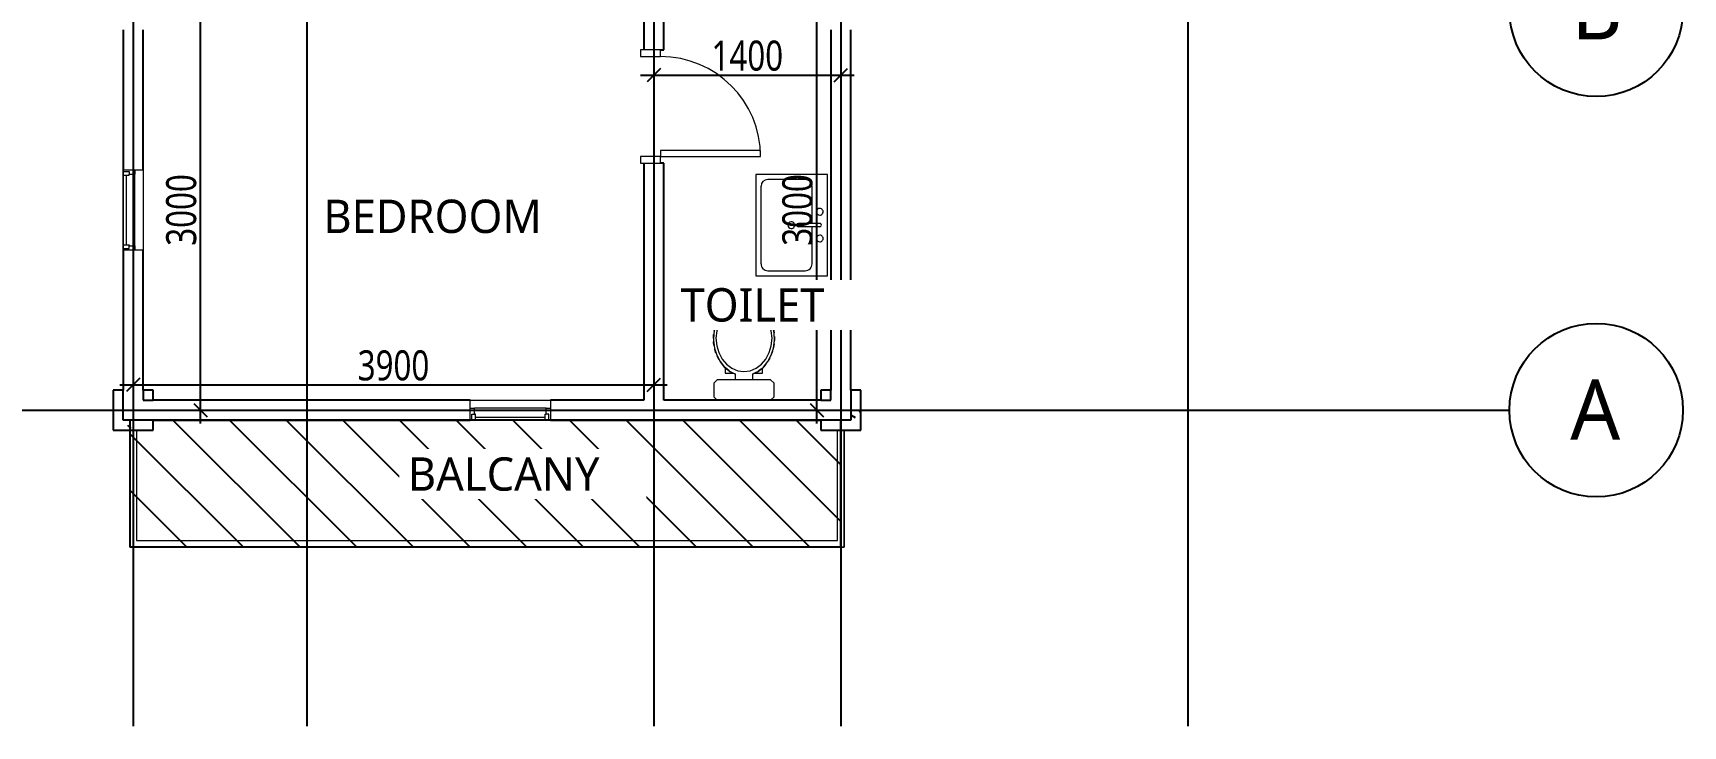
# Model space of a CAD drawing. Header units: millimetres. Extents: x 5566 to 87041, y 4768 to 57472.
# Drawn here: x 42503 to 54861, y 23200 to 28393 of the extents above; entities that cross this region are included whole.
import ezdxf

# ---------------------------------------------------------------- set-up
doc = ezdxf.new("R2010")
doc.units = ezdxf.units.MM
doc.layers.get('0').update_dxf_attribs({"color": 250})
doc.layers.get('Defpoints').update_dxf_attribs({"color": 255})
for name, color, linetype, lineweight in [('A-DOOR', 255, 'Continuous', 15), ('A-DOOR-FRAM', 255, 'Continuous', 18), ('A-FLOR-HRAL', 255, 'Continuous', 9), ('A-GLAZ', 255, 'Continuous', 15), ('P-SANR-FIXT', 255, 'Continuous', 9)]:
    doc.layers.add(name, color=color, linetype=linetype, lineweight=lineweight)
doc.styles.add('Trebuchet MS_1', font='trebuc.ttf', dxfattribs={"height": 450})
doc.styles.add('Trebuchet MS_3', font='trebuc.ttf', dxfattribs={"height": 450})
doc.styles.add('Trebuchet MS_4', font='trebuc.ttf', dxfattribs={"width": 0.8, "height": 225})
doc.dimstyles.new('Linear_-_2_25mm_Trebuchet_MS', dxfattribs={"dimscale": 304.8, "dimtxt": 231.963954, "dimasz": 0.328084, "dimexe": 0.492126, "dimexo": 0.492126, "dimgap": 0.098425, "dimtad": 1, "dimdec": 0, "dimzin": 0, "dimdsep": 46, "dimtxsty": 'Trebuchet MS_4', "dimblk1": 'OBLIQUE', "dimblk2": 'OBLIQUE', "dimsah": 1, "dimcen": 0.09, "dimdle": 0.328084, "dimazin": 0, "dimtfac": 1, "dimtdec": 4, "dimtix": 1, "dimtmove": 0, "dimatfit": 3, "dimfxl": 1, "dimtvp": 1, "dimtolj": 1, "dimtzin": 0, "dimarcsym": 2})
pattern_1 = [(50, (41522.4, 27944.3), (728.737, -63.756), [76.2, -838.2]), (355, (41522.4, 27944.3), (-140.97, 764.23), [60.96, -670.56]), (100.451, (41583.1, 27939), (587.77, 700.47), [64.76, -712.36]), (46.184, (41522.4, 28147.5), (1084.32, -168.17), [114.3, -1257.3]), (96.636, (41612.7, 28133.5), (949.61, 989.71), [97.14, -1068.54]), (351.184, (41522.4, 28147.5), (949.62, 989.7), [91.44, -1005.84]), (21, (41624, 28096.7), (606.46, -409.06), [76.2, -838.2]), (326, (41624, 28096.7), (247.21, 736.75), [60.96, -670.56]), (71.451, (41674.5, 28062.6), (853.67, 327.685), [64.76, -712.36]), (37.5, (41522.4, 27944.3), (12.355, 338.22), [33.528, -628.904, 33.528, -647.192, -673.1]), (37.5, (41522.4, 27944.3), (12.355, 338.22), [-1343.152, 33.528, -639.572]), (7.5, (41522.4, 27944.3), (267.279, 400.722), [33.528, -354.584, 33.528, -613.664, -256.54]), (7.5, (41522.4, 27944.3), (267.279, 400.722), [-1035.304, 33.528, -223.012]), (327.5, (41295.82, 27944.3), (542.363, -22.915), [33.528, -220.472, 33.528, -758.952, -1051.56]), (327.5, (41295.82, 27944.3), (542.363, -22.915), [-1046.48, 33.528, -1018.032]), (317.5, (41194.2, 27944.3), (592.517, 101.707), [33.528, -296.672, 33.528, -492.76, -746.76]), (317.5, (41194.2, 27944.3), (592.517, 101.707), [-856.49, 33.53, -713.23])]

# ---------------------------------------------------------------- blocks, each defined once
blk = doc.blocks.new('M_Door-Passage-Single-Vision_Lite - 750 x 2000mm-1696654-L2 - Architectural')
at = {"layer": 'A-DOOR'}
for p, q in [((375, 806.35), (330, 806.35)), ((330, 806.35), (330, 56.35)), ((375, 56.35), (375, 806.35)), ((330, 56.35), (375, 56.35))]:
    blk.add_line(p, q, dxfattribs=at)
blk.add_arc((375, 56.35), 750, 90, 180, dxfattribs=at)
at = {"layer": 'A-DOOR-FRAM'}
for p, q in [((-375, 56.35), (-425, 56.35)), ((-425, 56.35), (-425, -93.65)), ((-375, -93.65), (-375, 56.35)), ((375, 56.35), (375, -93.65)), ((425, 56.35), (375, 56.35)), ((425, -93.65), (425, 56.35)), ((-425, -93.65), (-375, -93.65)), ((375, -93.65), (425, -93.65))]:
    blk.add_line(p, q, dxfattribs=at)
blk = doc.blocks.new('M_Window-Fixed - 600 x 900mm-1696655-L2 - Architectural')
at = {"layer": 'A-GLAZ'}
for p, q in [((-300, 75), (300, 75)), ((-300, -75), (-300, 75)), ((-261.9, 75), (-300, 75)), ((-287.3, 75), (-287.3, 30.55)), ((-287.3, 30.55), (-268.25, 30.55)), ((-261.9, 30.55), (-268.25, 30.55)), ((-268.25, 30.55), (-268.25, -13.9)), ((261.9, 75), (-261.9, 75)), ((-261.9, 75), (-261.9, 30.55)), ((261.9, 52.775), (-261.9, 52.775)), ((261.9, 75), (261.9, 30.55)), ((300, 75), (261.9, 75)), ((261.9, 30.55), (268.25, 30.55)), ((268.25, 30.55), (268.25, -13.9)), ((287.3, 30.55), (268.25, 30.55)), ((287.3, 75), (287.3, 30.55)), ((300, 75), (300, -75)), ((-268.25, -13.9), (-300, -13.9)), ((300, -75), (-300, -75)), ((-268.25, -13.9), (268.25, -13.9)), ((300, -13.9), (268.25, -13.9))]:
    blk.add_line(p, q, dxfattribs=at)
blk = doc.blocks.new('Top Rail Type - Top Rail_Internal_-1708427-L2 - Architectural')
at = {"layer": 'A-FLOR-HRAL'}
for p, q in [((1706, -3403), (1706, -2528)), ((1756, -2528), (1756, -3353)), ((7006, -3353), (7006, -2528)), ((7056, -2528), (7056, -3403)), ((7056, -3403), (1706, -3403)), ((1756, -3353), (7006, -3353))]:
    blk.add_line(p, q, dxfattribs=at)
blk = doc.blocks.new('Top Rail Type - Top Rail_Internal_-V4-L2 - Architectural')
at = {"layer": 'A-FLOR-HRAL'}
for p, q in [((1706, -2528), (1706, -3403)), ((1756, -2528), (1756, -3353)), ((7006, -3353), (7006, -2528)), ((7056, -3403), (7056, -2528)), ((1706, -3403), (7056, -3403)), ((1756, -3353), (7006, -3353))]:
    blk.add_line(p, q, dxfattribs=at)
blk = doc.blocks.new('M_Water Closet - Flush Tank - Private - 6_1 Lpf-1532501-L2 - Architectural')
at = {"layer": 'P-SANR-FIXT'}
for p, q in [((25, 225), (0, 200)), ((127, 225), (25, 225)), ((152, 200), (127, 225)), ((152, -200), (152, 200)), ((243, 140), (203, 140)), ((203, 140), (203, 80)), ((219, 110), (245, 142)), ((152, 63), (195, 63)), ((216, 110), (216, 106)), ((219, 110), (216, 110)), ((195, -64), (152, -64)), ((203, -80), (203, -140)), ((216, -106), (216, -110)), ((216, -110), (219, -110)), ((233, -129), (219, -110)), ((710, -107), (693, -131)), ((737, -46), (720, -90)), ((0, -200), (25, -225)), ((25, -225), (127, -225)), ((127, -225), (152, -200)), ((203, -140), (243, -140)), ((588, -205), (560, -214)), ((636, -180), (611, -194)), ((678, -147), (656, -166))]:
    blk.add_line(p, q, dxfattribs=at)
at = {"layer": 'P-SANR-FIXT', "flags": 128}
for points in [[(743, 0), (737, 46), (720, 91), (692, 132), (655, 167), (609, 195), (558, 215), (503, 226), (446, 228), (390, 220), (336, 204), (289, 178), (248, 146), (216, 107), (195, 63)], [(712, 0), (706, 47), (688, 91), (658, 131), (619, 164), (572, 189), (519, 204), (464, 210), (408, 204), (356, 189), (308, 164), (269, 131), (239, 91), (221, 47), (215, 0)], [(248, 146), (286, 176), (287, 177)], [(301, 186), (329, 200), (333, 202)], [(352, 210), (377, 217), (384, 219)], [(406, 224), (429, 227), (438, 228)], [(461, 229), (481, 228), (493, 227)], [(517, 224), (533, 221), (547, 218)], [(569, 212), (583, 207), (597, 201)], [(618, 190), (628, 185), (643, 175)], [(661, 162), (667, 156), (682, 143)], [(696, 127), (699, 122), (712, 104)], [(195, 63), (204, 85), (216, 106)], [(219, 110), (217, 108), (216, 106)], [(722, 88), (723, 84), (733, 59)], [(738, 45), (738, 43), (743, 0)], [(195, -64), (216, -107), (248, -146), (289, -178), (336, -204), (390, -220), (446, -228), (503, -226), (558, -215), (609, -195), (655, -167), (692, -132), (720, -91), (737, -46), (743, 0)], [(216, -106), (204, -85), (195, -64)], [(215, 0), (221, -47), (239, -91), (269, -131), (308, -164), (356, -189), (408, -204), (464, -210), (519, -204), (572, -189), (619, -164), (658, -131), (688, -91), (706, -47), (712, 0)], [(216, -106), (217, -108), (219, -110)], [(270, -165), (251, -148), (250, -147)], [(315, -193), (292, -180), (290, -179)], [(366, -214), (340, -205), (338, -204)], [(421, -226), (393, -221), (391, -221)], [(478, -228), (449, -228), (447, -228)], [(534, -221), (505, -226), (504, -226)]]:
    blk.add_lwpolyline(points, dxfattribs=at)
blk = doc.blocks.new('M_Sink Kitchen-Single - 760 x 535mm-1436930-L2 - Architectural')
at = {"layer": 'P-SANR-FIXT'}
for p, q in [((396, 270), (-364, 270)), ((-364, 270), (-364, -265)), ((396, -265), (396, 270)), ((3, 156), (-275, 156)), ((3, 213), (3, 53)), ((28, 213), (28, 53)), ((307, 156), (28, 156)), ((-326, 105), (-326, -176)), ((358, -176), (358, 105)), ((-275, -227), (307, -227)), ((-364, -265), (396, -265))]:
    blk.add_line(p, q, dxfattribs=at)
for centre, radius, start, end in [((-275, 105), 50.8, 90, 180), ((-84, 213), 25.4, 360, 180), ((-84, 213), 25.4, 180, 0), ((16, 213), 12.7, 360, 180), ((116, 213), 25.4, 360, 180), ((116, 213), 25.4, 180, 360), ((307, 105), 50.8, 360, 90), ((16, 0), 25.4, 360, 180), ((16, 0), 25.4, 180, 0), ((16, 53), 12.7, 180, 0), ((-275, -176), 50.8, 180, 270), ((307, -176), 50.8, 270, 0)]:
    blk.add_arc(centre, radius, start, end, dxfattribs=at)
blk = doc.blocks.new('Grid - M_Grid Head - Circle-50561-L2 - Architectural')
blk.add_circle((0, 0), 6.5)
blk = doc.blocks.new('_Oblique')
at = {"color": 0, "linetype": 'ByBlock', "lineweight": -2}
blk.add_line((-0.5, -0.5), (0.5, 0.5), dxfattribs=at)
blk = doc.blocks.new('*D445')
at = {"color": 0, "lineweight": -2, "transparency": 16777216}
for p, q in [((47053, 28077), (48653, 28077)), ((47153, 27998), (47153, 27927)), ((48553, 27998), (48553, 27927))]:
    blk.add_line(p, q, dxfattribs=at)
at = {"layer": 'Defpoints', "color": 0, "transparency": 16777216}
for p in [(47153, 28148), (48553, 28148), (48553, 28077)]:
    blk.add_point(p, dxfattribs=at)
at = {"color": 0, "lineweight": -2, "transparency": 16777216, "xscale": 100, "yscale": 100, "zscale": 100, "rotation": 180}
blk.add_blockref('_Oblique', (47153, 28077), dxfattribs=at)
at = {"color": 0, "lineweight": -2, "transparency": 16777216, "xscale": 100, "yscale": 100, "zscale": 100}
blk.add_blockref('_Oblique', (48553, 28077), dxfattribs=at)
at = {"color": 0, "transparency": 16777216, "insert": (47853, 28222), "char_height": 225, "width": 566.15, "attachment_point": 5, "style": 'Trebuchet MS_4'}
blk.add_mtext('\\A1;1400', dxfattribs=at)
blk = doc.blocks.new('*D446')
at = {"color": 0, "lineweight": -2, "transparency": 16777216}
for p, q in [((48374, 25467), (48374, 28667)), ((48453, 28567), (48524, 28567)), ((48453, 25567), (48524, 25567))]:
    blk.add_line(p, q, dxfattribs=at)
at = {"layer": 'Defpoints', "color": 0, "transparency": 16777216}
for p in [(48303, 28567), (48374, 28567), (48303, 25567)]:
    blk.add_point(p, dxfattribs=at)
at = {"color": 0, "lineweight": -2, "transparency": 16777216, "xscale": 100, "yscale": 100, "zscale": 100}
for p, rotation in [((48374, 28567), 90), ((48374, 25567), 270)]:
    blk.add_blockref('_Oblique', p, dxfattribs=dict(at, rotation=rotation))
at = {"color": 0, "transparency": 16777216, "insert": (48229, 27067), "char_height": 225, "width": 566.15, "attachment_point": 5, "rotation": 90, "style": 'Trebuchet MS_4'}
blk.add_mtext('\\A1;3000', dxfattribs=at)
blk = doc.blocks.new('*D447')
at = {"color": 0, "lineweight": -2, "transparency": 16777216}
for p, q in [((43153, 25756), (47253, 25756)), ((43253, 25677), (43253, 25606)), ((47153, 25677), (47153, 25606))]:
    blk.add_line(p, q, dxfattribs=at)
at = {"layer": 'Defpoints', "color": 0, "transparency": 16777216}
for p in [(43253, 25827), (47153, 25827), (47153, 25756)]:
    blk.add_point(p, dxfattribs=at)
at = {"color": 0, "lineweight": -2, "transparency": 16777216, "xscale": 100, "yscale": 100, "zscale": 100, "rotation": 180}
blk.add_blockref('_Oblique', (43253, 25756), dxfattribs=at)
at = {"color": 0, "lineweight": -2, "transparency": 16777216, "xscale": 100, "yscale": 100, "zscale": 100}
blk.add_blockref('_Oblique', (47153, 25756), dxfattribs=at)
at = {"color": 0, "transparency": 16777216, "insert": (45203, 25901), "char_height": 225, "width": 566.15, "attachment_point": 5, "style": 'Trebuchet MS_4'}
blk.add_mtext('\\A1;3900', dxfattribs=at)
blk = doc.blocks.new('*D448')
at = {"color": 0, "lineweight": -2, "transparency": 16777216}
for p, q in [((43758, 25467), (43758, 28667)), ((43838, 28567), (43908, 28567)), ((43838, 25567), (43908, 25567))]:
    blk.add_line(p, q, dxfattribs=at)
at = {"layer": 'Defpoints', "color": 0, "transparency": 16777216}
for p in [(43688, 28567), (43758, 28567), (43688, 25567)]:
    blk.add_point(p, dxfattribs=at)
at = {"color": 0, "lineweight": -2, "transparency": 16777216, "xscale": 100, "yscale": 100, "zscale": 100}
for p, rotation in [((43758, 28567), 90), ((43758, 25567), 270)]:
    blk.add_blockref('_Oblique', p, dxfattribs=dict(at, rotation=rotation))
at = {"color": 0, "transparency": 16777216, "insert": (43614, 27067), "char_height": 225, "width": 566.15, "attachment_point": 5, "rotation": 90, "style": 'Trebuchet MS_4'}
blk.add_mtext('\\A1;3000', dxfattribs=at)

msp = doc.modelspace()

# ---------------------------------------------------------------- hatches: boundary and pattern name
h = msp.add_hatch()
h.set_pattern_fill('FP_1', color=0, style=0, pattern_type=2)
h.set_pattern_definition(pattern_1)
h.paths.add_polyline_path([(43102.89531, 25416.7324), (43402.89531, 25416.7324), (43402.89531, 25491.7324), (43177.89531, 25491.7324), (43177.89531, 25716.7324), (43102.89531, 25716.7324)])
h.paths.add_polyline_path([(43327.89531, 25641.7324), (43402.89531, 25641.7324), (43402.89531, 25716.7324), (43327.89531, 25716.7324)])
h = msp.add_hatch()
h.set_pattern_fill('FP_1', color=0, style=0, pattern_type=2)
h.set_pattern_definition(pattern_1)
h.paths.add_polyline_path([(48402.89531, 25416.7324), (48702.89531, 25416.7324), (48702.89531, 25716.7324), (48627.89531, 25716.7324), (48627.89531, 25491.7324), (48402.89531, 25491.7324)])
h.paths.add_polyline_path([(48402.89531, 25641.7324), (48477.89531, 25641.7324), (48477.89531, 25716.7324), (48402.89531, 25716.7324)])
h = msp.add_hatch()
h.set_pattern_fill('FP_2', color=0, style=0, pattern_type=2)
h.set_pattern_definition([(135, (41522.4, 27944.3), (-212.132, -212.132), [])])
h.paths.add_polyline_path([(48552.89531, 24541.7324), (48552.89531, 25491.7324), (43227.89531, 25491.7324), (43227.89531, 24541.7324), (44100.19371, 24541.7324)])

# ---------------------------------------------------------------- linework, layer by layer
at = {"color": 0}
for p, q in [((43252.89531, 41206.38928), (43252.89531, 23200)), ((44552.89531, 41206.38928), (44552.89531, 23200)), ((47152.89531, 41206.38928), (47152.89531, 23200)), ((48552.89531, 41206.38928), (48552.89531, 23200)), ((51152.89531, 41206.38928), (51152.89531, 23200)), ((47077.89531, 28491.7324), (47077.89531, 28266.7324)), ((47227.89531, 28266.7324), (47227.89531, 28491.7324)), ((43177.89531, 28416.7324), (43177.89531, 27366.7324)), ((43327.89531, 27366.7324), (43327.89531, 28416.7324)), ((48477.89531, 28416.7324), (48477.89531, 25716.7324)), ((48627.89531, 25716.7324), (48627.89531, 28416.7324)), ((47202.89531, 28266.7324), (47227.89531, 28266.7324)), ((47077.89531, 27416.7324), (47077.89531, 25641.7324)), ((47227.89531, 27416.7324), (47202.89531, 27416.7324)), ((47227.89531, 25641.7324), (47227.89531, 27416.7324)), ((43177.89531, 26766.7324), (43177.89531, 25716.7324)), ((43327.89531, 25716.7324), (43327.89531, 26766.7324)), ((43102.89531, 25716.7324), (43102.89531, 25416.7324)), ((43177.89531, 25716.7324), (43102.89531, 25716.7324)), ((43177.89531, 25641.7324), (43177.89531, 25716.7324)), ((43402.89531, 25716.7324), (43327.89531, 25716.7324)), ((43327.89531, 25716.7324), (43327.89531, 25641.7324)), ((43402.89531, 25641.7324), (43402.89531, 25716.7324)), ((48402.89531, 25716.7324), (48402.89531, 25641.7324)), ((48477.89531, 25716.7324), (48402.89531, 25716.7324)), ((48477.89531, 25641.7324), (48477.89531, 25716.7324)), ((48702.89531, 25716.7324), (48627.89531, 25716.7324)), ((48627.89531, 25716.7324), (48627.89531, 25491.7324)), ((48702.89531, 25416.7324), (48702.89531, 25716.7324)), ((43177.89531, 25491.7324), (43177.89531, 25641.7324)), ((43327.89531, 25641.7324), (43402.89531, 25641.7324)), ((45777.89531, 25641.7324), (43402.89531, 25641.7324)), ((47077.89531, 25641.7324), (46377.89531, 25641.7324)), ((48402.89531, 25641.7324), (47227.89531, 25641.7324)), ((48402.89531, 25641.7324), (48477.89531, 25641.7324)), ((32881.50786, 25566.7324), (53561.14899, 25566.7324)), ((43402.89531, 25491.7324), (43177.89531, 25491.7324)), ((48552.89531, 25491.7324), (43227.89531, 25491.7324)), ((43227.89531, 25491.7324), (43227.89531, 24541.7324)), ((43402.89531, 25491.7324), (45777.89531, 25491.7324)), ((43402.89531, 25416.7324), (43402.89531, 25491.7324)), ((46377.89531, 25491.7324), (48402.89531, 25491.7324)), ((48477.89531, 25491.7324), (48402.89531, 25491.7324)), ((48402.89531, 25491.7324), (48402.89531, 25416.7324)), ((48627.89531, 25491.7324), (48477.89531, 25491.7324)), ((48552.89531, 24541.7324), (48552.89531, 25491.7324)), ((43102.89531, 25416.7324), (43402.89531, 25416.7324)), ((48402.89531, 25416.7324), (48702.89531, 25416.7324)), ((43227.89531, 24541.7324), (48552.89531, 24541.7324))]:
    msp.add_line(p, q, dxfattribs=at)

# ---------------------------------------------------------------- block references
at = {"color": 0, "xscale": 99.99999999999993, "yscale": 99.99999999999993, "zscale": 99.99999999999993, "rotation": 269.9999999999994}
for p in [(54211.14899, 28566.7324), (54211.14899, 25566.7324)]:
    msp.add_blockref('Grid - M_Grid Head - Circle-50561-L2 - Architectural', p, dxfattribs=at)
at = {"color": 0}
for name, p, rotation in [('M_Door-Passage-Single-Vision_Lite - 750 x 2000mm-1696654-L2 - Architectural', (47146.54531, 27841.7324), 269.9999999999999), ('M_Window-Fixed - 600 x 900mm-1696655-L2 - Architectural', (43252.89531, 27066.7324), 89.99999999999991), ('M_Sink Kitchen-Single - 760 x 535mm-1436930-L2 - Architectural', (48182.34991, 26969.32164), 269.9999999999995), ('M_Water Closet - Flush Tank - Private - 6_1 Lpf-1532501-L2 - Architectural', (47827.89531, 25641.7324), 89.99999999999987), ('M_Window-Fixed - 600 x 900mm-1696655-L2 - Architectural', (46077.89531, 25566.7324), 180)]:
    msp.add_blockref(name, p, dxfattribs=dict(at, rotation=rotation))
for name in ['Top Rail Type - Top Rail_Internal_-1708427-L2 - Architectural', 'Top Rail Type - Top Rail_Internal_-V4-L2 - Architectural']:
    msp.add_blockref(name, (41522.38998, 27944.29577), dxfattribs=at)

# ---------------------------------------------------------------- texts
at = {"color": 0, "insert": (44677.68066, 27144.14827), "char_height": 250, "width": 1859.915, "attachment_point": 1, "style": 'Trebuchet MS_3', "bg_fill": 3, "box_fill_scale": 1.25, "bg_fill_color": 256, "bg_fill_true_color": 13158600, "bg_fill_transparency": 0}
msp.add_mtext('BEDROOM', dxfattribs=at)

# ---------------------------------------------------------------- dimensions: what is measured, and where the dimension line sits
at = {"color": 0}
for base, p1, p2, picture, middle in [((43758.40234, 28566.7324), (43687.69166, 25566.7324), (43687.69166, 28566.7324), '*D448', (43613.93265, 27066.7324)), ((48373.57808, 28566.7324), (48302.8674, 25566.7324), (48302.8674, 28566.7324), '*D446', (48229.10838, 27066.7324))]:
    dim = msp.add_linear_dim(base=base, p1=p1, p2=p2, angle=90, dimstyle='Linear_-_2_25mm_Trebuchet_MS', override={"dimpost": '<>', "dimfxl": 3000}, dxfattribs=at)
    dim.commit()
    dim.dimension.update_dxf_attribs({"geometry": picture, "text_midpoint": middle})
for base, p1, p2, override, picture, middle in [((48552.89531, 28077.437), (47152.89531, 28148.14768), (48552.89531, 28148.14768), {"dimpost": '<>', "dimfxl": 1400}, '*D445', (47852.89531, 28221.9067)), ((47152.89531, 25756.1456), (43252.89531, 25826.85628), (47152.89531, 25826.85628), {"dimpost": '<>', "dimfxl": 3900}, '*D447', (45202.89531, 25900.99409))]:
    dim = msp.add_linear_dim(base=base, p1=p1, p2=p2, dimstyle='Linear_-_2_25mm_Trebuchet_MS', override=override, dxfattribs=at)
    dim.commit()
    dim.dimension.update_dxf_attribs({"geometry": picture, "text_midpoint": middle})

# ---------------------------------------------------------------- next in the draw order: texts
at = {"color": 0, "attachment_point": 1, "bg_fill": 3, "box_fill_scale": 1.25, "bg_fill_color": 256, "bg_fill_true_color": 13158600, "bg_fill_transparency": 0}
for s, insert, char_height, width, style in [('B', (54026.56947, 28795.19822), 450, 432.91125, 'Trebuchet MS_1'), ('TOILET', (47352.68066, 26480.66482), 250, 1346.835, 'Trebuchet MS_3'), ('A', (54016.56947, 25795.19822), 450, 456.961875, 'Trebuchet MS_1'), ('BALCANY', (45310.27474, 25213.45904), 250, 1723.628125, 'Trebuchet MS_3')]:
    msp.add_mtext(s, dxfattribs=dict(at, insert=insert, char_height=char_height, width=width, style=style))

doc.saveas('drawing.dxf')
